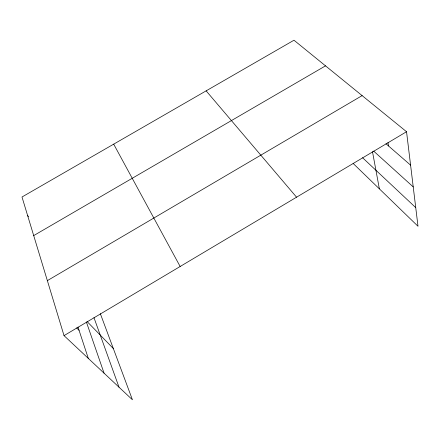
<?xml version="1.0" encoding="UTF-8"?>
<svg xmlns="http://www.w3.org/2000/svg" width="440" height="440" viewBox="0 0 440 440"><rect width="100%" height="100%" fill="white"/><g stroke="black" fill="none" stroke-linecap="round" stroke-linejoin="round"><path stroke-width="0.66" d="M64.031 335.621L406.538 131.72L293.986 40.221L22 196.999L64.031 335.621L132.429 399.779L100.331 313.654M47.361 280.632L362.12 95.612M33.704 235.598L325.518 65.857M385.963 143.743L410.586 165.132M373.648 151.102L413.226 186.901M362.582 157.746L415.74 207.62M353.144 163.455L418 226.259L406.538 131.72M76.637 327.921L79.057 330.314M87.142 321.585L113.328 348.535M27.632 215.584L28.54 216.607M206.14 90.86L296.56 197.191M113.685 144.149L180.153 266.492M93.973 317.658L119.014 387.195M86.4 322.047L104.06 373.17M77.996 327.085L88.308 358.397M372.493 151.712L379.363 188.843M387.981 142.582L388.509 145.954"/></g></svg>
